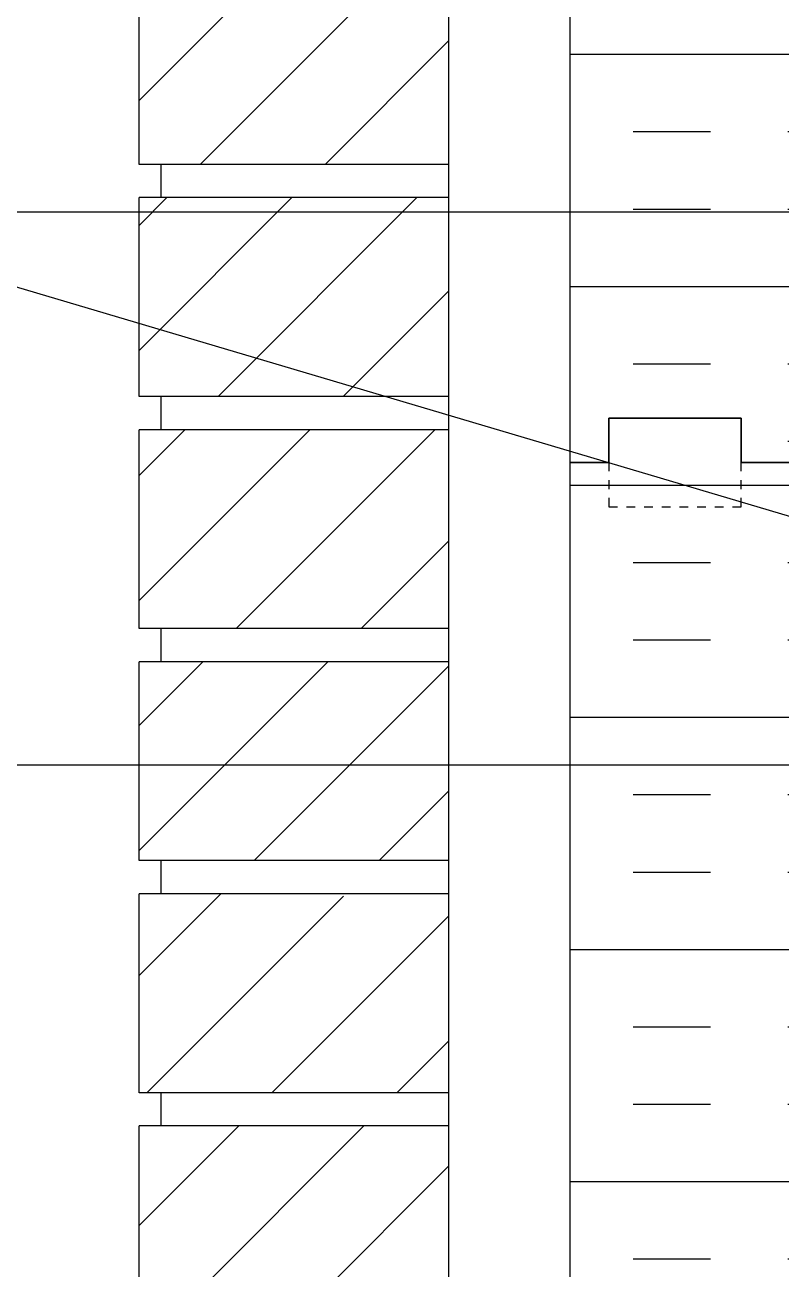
# Model space of a CAD drawing. Header units: inches. Extents: x 34 to 92.5, y -25.1 to 58.3.
# Drawn here: x 47.8 to 56.36, y 26.52 to 40.6 of the extents above; entities that cross this region are included whole.
import ezdxf

# ---------------------------------------------------------------- set-up
doc = ezdxf.new("R2010")
doc.units = ezdxf.units.IN
doc.header["$LTSCALE"] = 0.5
doc.header["$MEASUREMENT"] = 0
doc.linetypes.add('DASHED2', pattern=[0.375, 0.25, -0.125])
for name, color, linetype in [('HATCH', 12, 'Continuous'), ('line25', 2, 'Continuous'), ('LINE50', 5, 'Continuous'), ('LINE9', 9, 'Continuous'), ('TEXT', 4, 'Continuous')]:
    doc.layers.add(name, color=color, linetype=linetype)
doc.styles.add('DIM', font='romans.shx', dxfattribs={"width": 0.7})
doc.dimstyles.new('ext_12', dxfattribs={"dimscale": 12, "dimtxt": 0.09375, "dimasz": 0.09375, "dimexe": 0.09375, "dimexo": 0.0625, "dimgap": 0.0625, "dimtad": 1, "dimdec": 1, "dimzin": 3, "dimdsep": 46, "dimlunit": 4, "dimtxsty": 'DIM', "dimcen": 0.09, "dimdle": 0.09375, "dimclrt": 4, "dimadec": 0, "dimazin": 0, "dimtfac": 1, "dimtdec": 1, "dimtmove": 2, "dimatfit": 3, "dimfxl": 1, "dimfrac": 2, "dimtolj": 1, "dimtzin": 0, "dimarcsym": 0})

msp = doc.modelspace()

# ---------------------------------------------------------------- hatches: boundary and pattern name
at = {"layer": 'HATCH'}
h = msp.add_hatch(dxfattribs=at)
h.set_pattern_fill('INSUL', color=256, scale=7, style=0)
h.set_pattern_definition([(0, (-2869.565, -361.3603), (0, 2.625), []), (0, (-2869.565, -360.4853), (0, 2.625), [0.875, -0.875]), (0, (-2869.565, -359.6103), (0, 2.625), [0.875, -0.875])])
h.paths.add_polyline_path([(53.972, 35.649), (54.409, 35.649), (54.409, 36.149), (55.909, 36.149), (55.909, 35.649), (56.597, 35.649), (56.597, 53.649), (55.909, 53.649), (55.909, 54.149), (54.409, 54.149), (54.409, 53.649), (53.972, 53.649)])
h = msp.add_hatch(dxfattribs=at)
h.set_pattern_fill('ANSI31', color=256, scale=8, style=0)
h.set_pattern_definition([(45, (42.7951, -13.2255), (-0.707107, 0.707107), [])])
h.paths.add_polyline_path([(52.597, 20.299), (49.097, 20.299), (49.097, 18.049), (52.597, 18.049)])
h.paths.add_polyline_path([(52.597, 22.924), (49.097, 22.924), (49.097, 20.674), (52.597, 20.674)])
h.paths.add_polyline_path([(52.597, 25.52), (49.097, 25.52), (49.097, 23.299), (52.597, 23.299)])
h.paths.add_polyline_path([(52.597, 28.145), (49.097, 28.145), (49.097, 25.895), (52.597, 25.895)])
h.paths.add_polyline_path([(52.597, 30.745), (50.972, 30.745), (50.972, 30.77), (49.097, 30.77), (49.097, 28.52), (52.597, 28.52)])
h.paths.add_polyline_path([(52.597, 33.395), (49.097, 33.395), (49.097, 31.145), (52.597, 31.145)])
h.paths.add_polyline_path([(52.597, 36.02), (49.097, 36.02), (49.097, 33.77), (52.597, 33.77)])
h.paths.add_polyline_path([(52.597, 38.645), (49.097, 38.645), (49.097, 36.395), (52.597, 36.395)])
h.paths.add_polyline_path([(52.597, 41.245), (50.972, 41.245), (50.972, 41.27), (49.097, 41.27), (49.097, 39.02), (52.597, 39.02)])
h.paths.add_polyline_path([(52.597, 43.865), (49.097, 43.865), (49.097, 41.645), (52.597, 41.645)])
h.paths.add_polyline_path([(52.597, 46.49), (49.097, 46.49), (49.097, 44.24), (52.597, 44.24)])
h.paths.add_polyline_path([(52.597, 49.115), (49.097, 49.115), (49.097, 46.865), (52.597, 46.865)])
h.paths.add_polyline_path([(52.597, 51.715), (50.972, 51.715), (50.972, 51.74), (49.097, 51.74), (49.097, 49.49), (52.597, 49.49)])
h.paths.add_polyline_path([(52.597, 53.649), (49.097, 53.649), (49.097, 52.115), (52.597, 52.115)])
h = msp.add_hatch(dxfattribs=at)
h.set_pattern_fill('INSUL', color=256, scale=7, style=0)
h.set_pattern_definition([(0, (-2869.565, -379.3603), (0, 2.625), []), (0, (-2869.565, -378.4853), (0, 2.625), [0.875, -0.875]), (0, (-2869.565, -377.6103), (0, 2.625), [0.875, -0.875])])
h.paths.add_polyline_path([(53.972, 17.649), (54.409, 17.649), (54.409, 18.149), (55.909, 18.149), (55.909, 17.649), (56.597, 17.649), (56.597, 35.649), (55.909, 35.649), (55.909, 36.149), (54.409, 36.149), (54.409, 35.649), (53.972, 35.649)])

# ---------------------------------------------------------------- linework, layer by layer
at = {"layer": 'line25'}
for p, q in [((49.097, 39.02), (49.097, 41.27)), ((52.597, 41.27), (52.597, 17.674)), ((52.597, 39.02), (49.097, 39.02)), ((49.347, 38.645), (49.347, 39.02)), ((49.097, 36.395), (49.097, 38.645)), ((52.597, 38.645), (49.097, 38.645)), ((52.597, 36.395), (49.097, 36.395)), ((49.347, 36.02), (49.347, 36.395)), ((52.597, 36.02), (49.097, 36.02)), ((49.097, 33.77), (49.097, 36.02)), ((52.597, 33.77), (49.097, 33.77)), ((49.347, 33.395), (49.347, 33.77)), ((52.597, 33.395), (49.097, 33.395)), ((49.097, 31.145), (49.097, 33.395)), ((52.597, 31.145), (49.097, 31.145)), ((49.347, 30.77), (49.347, 31.145)), ((52.597, 30.77), (49.097, 30.77)), ((49.097, 28.52), (49.097, 30.77)), ((52.597, 28.52), (49.097, 28.52)), ((49.347, 28.145), (49.347, 28.52)), ((52.597, 28.145), (49.097, 28.145)), ((49.097, 25.895), (49.097, 28.145))]:
    msp.add_line(p, q, dxfattribs=at)
at = {"layer": 'LINE50'}
for p, q in [((53.972, 35.649), (53.972, 53.674)), ((53.972, 17.649), (53.972, 35.649))]:
    msp.add_line(p, q, dxfattribs=at)
for points in [[(53.972, 35.649), (54.409, 35.649), (54.409, 36.149), (55.909, 36.149), (55.909, 35.649), (56.597, 35.649)], [(56.597, 35.649), (55.909, 35.649), (55.909, 36.149), (54.409, 36.149), (54.409, 35.649), (53.972, 35.649)]]:
    msp.add_lwpolyline(points, dxfattribs=at)
at = {"layer": 'LINE9', "linetype": 'DASHED2', "ltscale": 0.15}
msp.add_lwpolyline([(54.409, 35.649), (54.409, 35.649), (54.409, 35.149), (55.909, 35.149), (55.909, 35.649), (55.909, 35.649)], dxfattribs=at)

# ---------------------------------------------------------------- leaders
at = {"layer": 'TEXT'}
for points in [[(62.597, 38.48), (41.124, 38.48)], [(59.438, 32.226), (44.556, 32.226)]]:
    msp.add_leader(points, dimstyle='ext_12', override={"dimgap": 0.0625, "dimtad": 0}, dxfattribs=at)
msp.add_leader([(63.659, 32.902), (44.844, 38.48), (41.124, 38.48)], dimstyle='ext_12', dxfattribs=at)

doc.saveas('drawing.dxf')
